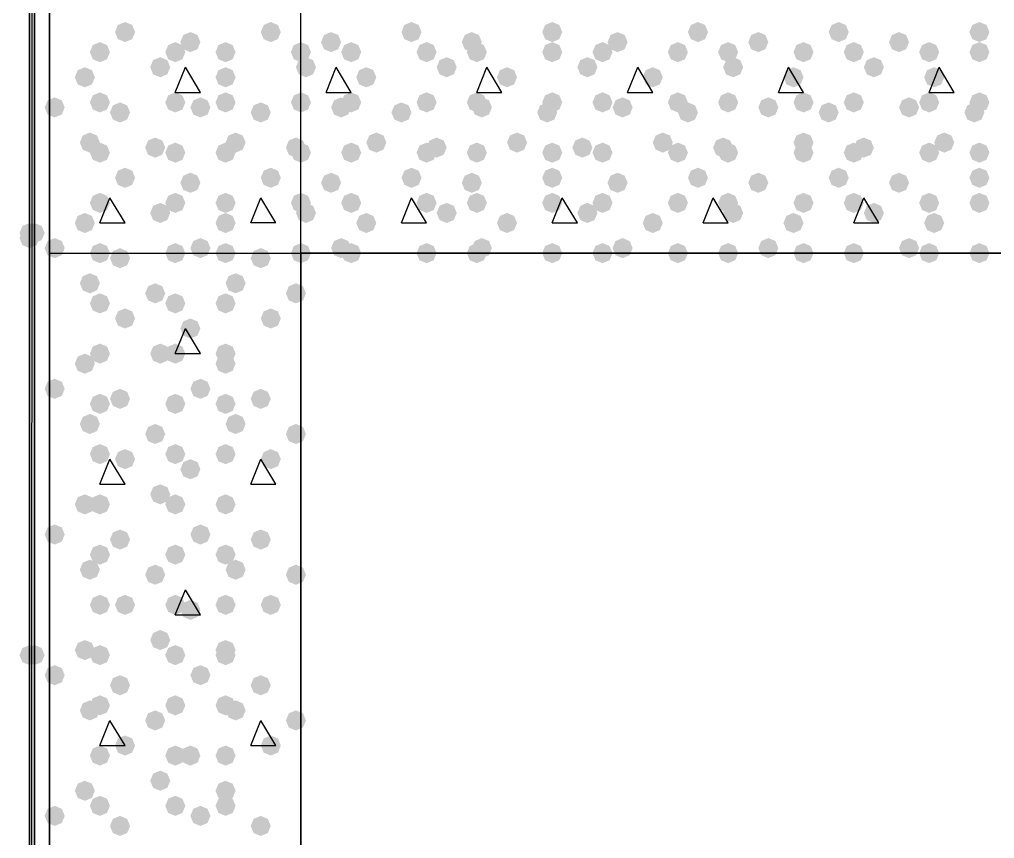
# Model space of a CAD drawing. Header units: millimetres. Extents: x 0 to 420, y 0 to 297.
# Drawn here: x 32.22 to 40.43, y 141.41 to 148.31 of the extents above; entities that cross this region are included whole.
import ezdxf

# ---------------------------------------------------------------- set-up
doc = ezdxf.new("R2010")
doc.units = ezdxf.units.MM
doc.layers.get('0').update_dxf_attribs({"linetype": 'CONTINUOUS'})

msp = doc.modelspace()

# ---------------------------------------------------------------- hatches: boundary and pattern name
at = {"true_color": 0x000007}
h = msp.add_hatch(color=0, dxfattribs=at)
h.paths.add_polyline_path([(32.342667, 226.271667), (32.342667, 82.677)], flags=0)
h.paths.add_polyline_path([(32.342667, 82.677), (32.342667, 226.271667)], flags=0)
for points in [[(33.189333, 148.209), (33.164462, 148.149204), (33.104667, 148.124333), (33.044871, 148.149204), (33.02, 148.209), (33.044871, 148.268796), (33.104667, 148.293667), (33.164462, 148.268796)], [(34.417, 148.209), (34.392129, 148.149204), (34.332333, 148.124333), (34.272538, 148.149204), (34.247667, 148.209), (34.272537, 148.268796), (34.332333, 148.293667), (34.392129, 148.268796)], [(33.739667, 148.124333), (33.714796, 148.064537), (33.655, 148.039667), (33.595204, 148.064537), (33.570333, 148.124333), (33.595204, 148.184129), (33.655, 148.209), (33.714796, 148.184129)], [(32.977667, 148.039667), (32.952796, 147.979871), (32.893, 147.955), (32.833204, 147.979871), (32.808333, 148.039667), (32.833204, 148.099462), (32.893, 148.124333), (32.952796, 148.099463)], [(33.612667, 148.039667), (33.587796, 147.979871), (33.528, 147.955), (33.468204, 147.979871), (33.443333, 148.039667), (33.468204, 148.099462), (33.528, 148.124333), (33.587796, 148.099463)], [(34.036, 148.039667), (34.011129, 147.979871), (33.951333, 147.955), (33.891537, 147.979871), (33.866667, 148.039667), (33.891537, 148.099462), (33.951333, 148.124333), (34.011129, 148.099463)], [(33.485667, 147.912667), (33.460796, 147.852871), (33.401, 147.828), (33.341204, 147.852871), (33.316333, 147.912667), (33.341204, 147.972462), (33.401, 147.997333), (33.460796, 147.972463)], [(32.850667, 147.828), (32.825796, 147.768204), (32.766, 147.743333), (32.706204, 147.768204), (32.681333, 147.828), (32.706204, 147.887796), (32.766, 147.912667), (32.825796, 147.887796)], [(34.036, 147.828), (34.011129, 147.768204), (33.951333, 147.743333), (33.891537, 147.768204), (33.866667, 147.828), (33.891537, 147.887796), (33.951333, 147.912667), (34.011129, 147.887796)], [(32.977667, 147.616333), (32.952796, 147.556537), (32.893, 147.531667), (32.833204, 147.556537), (32.808333, 147.616333), (32.833204, 147.676129), (32.893, 147.701), (32.952796, 147.676129)], [(33.612667, 147.616333), (33.587796, 147.556537), (33.528, 147.531667), (33.468204, 147.556537), (33.443333, 147.616333), (33.468204, 147.676129), (33.528, 147.701), (33.587796, 147.676129)], [(34.036, 147.616333), (34.011129, 147.556537), (33.951333, 147.531667), (33.891537, 147.556537), (33.866667, 147.616333), (33.891537, 147.676129), (33.951333, 147.701), (34.011129, 147.676129)], [(32.596667, 147.574), (32.571796, 147.514204), (32.512, 147.489333), (32.452204, 147.514204), (32.427333, 147.574), (32.452204, 147.633796), (32.512, 147.658667), (32.571796, 147.633796)], [(33.147, 147.531667), (33.122129, 147.471871), (33.062333, 147.447), (33.002538, 147.471871), (32.977667, 147.531667), (33.002537, 147.591462), (33.062333, 147.616333), (33.122129, 147.591463)], [(33.824333, 147.574), (33.799462, 147.514204), (33.739667, 147.489333), (33.679871, 147.514204), (33.655, 147.574), (33.679871, 147.633796), (33.739667, 147.658667), (33.799462, 147.633796)], [(34.332333, 147.531667), (34.307463, 147.471871), (34.247667, 147.447), (34.187871, 147.471871), (34.163, 147.531667), (34.187871, 147.591462), (34.247667, 147.616333), (34.307462, 147.591463)], [(32.893, 147.277667), (32.868129, 147.217871), (32.808333, 147.193), (32.748537, 147.217871), (32.723667, 147.277667), (32.748537, 147.337462), (32.808333, 147.362333), (32.868129, 147.337463)], [(34.120667, 147.277667), (34.095796, 147.217871), (34.036, 147.193), (33.976204, 147.217871), (33.951333, 147.277667), (33.976204, 147.337462), (34.036, 147.362333), (34.095796, 147.337463)], [(32.977667, 147.193), (32.952796, 147.133204), (32.893, 147.108333), (32.833204, 147.133204), (32.808333, 147.193), (32.833204, 147.252796), (32.893, 147.277667), (32.952796, 147.252796)], [(33.443333, 147.235333), (33.418463, 147.175537), (33.358667, 147.150667), (33.298871, 147.175537), (33.274, 147.235333), (33.298871, 147.295129), (33.358667, 147.32), (33.418462, 147.295129)], [(33.612667, 147.193), (33.587796, 147.133204), (33.528, 147.108333), (33.468204, 147.133204), (33.443333, 147.193), (33.468204, 147.252796), (33.528, 147.277667), (33.587796, 147.252796)], [(34.036, 147.193), (34.011129, 147.133204), (33.951333, 147.108333), (33.891537, 147.133204), (33.866667, 147.193), (33.891537, 147.252796), (33.951333, 147.277667), (34.011129, 147.252796)], [(34.628667, 147.235333), (34.603796, 147.175537), (34.544, 147.150667), (34.484204, 147.175537), (34.459333, 147.235333), (34.484204, 147.295129), (34.544, 147.32), (34.603796, 147.295129)], [(33.189333, 146.981333), (33.164462, 146.921537), (33.104667, 146.896667), (33.044871, 146.921537), (33.02, 146.981333), (33.044871, 147.041129), (33.104667, 147.066), (33.164462, 147.041129)], [(33.739667, 146.939), (33.714796, 146.879204), (33.655, 146.854333), (33.595204, 146.879204), (33.570333, 146.939), (33.595204, 146.998796), (33.655, 147.023667), (33.714796, 146.998796)], [(34.417, 146.981333), (34.392129, 146.921537), (34.332333, 146.896667), (34.272538, 146.921537), (34.247667, 146.981333), (34.272537, 147.041129), (34.332333, 147.066), (34.392129, 147.041129)], [(32.977667, 146.769667), (32.952796, 146.709871), (32.893, 146.685), (32.833204, 146.709871), (32.808333, 146.769667), (32.833204, 146.829462), (32.893, 146.854333), (32.952796, 146.829463)], [(33.612667, 146.769667), (33.587796, 146.709871), (33.528, 146.685), (33.468204, 146.709871), (33.443333, 146.769667), (33.468204, 146.829462), (33.528, 146.854333), (33.587796, 146.829463)], [(34.036, 146.769667), (34.011129, 146.709871), (33.951333, 146.685), (33.891537, 146.709871), (33.866667, 146.769667), (33.891537, 146.829462), (33.951333, 146.854333), (34.011129, 146.829463)], [(33.485667, 146.685), (33.460796, 146.625204), (33.401, 146.600333), (33.341204, 146.625204), (33.316333, 146.685), (33.341204, 146.744796), (33.401, 146.769667), (33.460796, 146.744796)], [(32.850667, 146.600333), (32.825796, 146.540537), (32.766, 146.515667), (32.706204, 146.540537), (32.681333, 146.600333), (32.706204, 146.660129), (32.766, 146.685), (32.825796, 146.660129)], [(34.036, 146.600333), (34.011129, 146.540537), (33.951333, 146.515667), (33.891537, 146.540537), (33.866667, 146.600333), (33.891537, 146.660129), (33.951333, 146.685), (34.011129, 146.660129)], [(32.596667, 146.388667), (32.571796, 146.328871), (32.512, 146.304), (32.452204, 146.328871), (32.427333, 146.388667), (32.452204, 146.448462), (32.512, 146.473333), (32.571796, 146.448463)], [(33.824333, 146.388667), (33.799462, 146.328871), (33.739667, 146.304), (33.679871, 146.328871), (33.655, 146.388667), (33.679871, 146.448462), (33.739667, 146.473333), (33.799462, 146.448463)], [(32.977667, 146.346333), (32.952796, 146.286537), (32.893, 146.261667), (32.833204, 146.286537), (32.808333, 146.346333), (32.833204, 146.406129), (32.893, 146.431), (32.952796, 146.406129)], [(33.612667, 146.346333), (33.587796, 146.286537), (33.528, 146.261667), (33.468204, 146.286537), (33.443333, 146.346333), (33.468204, 146.406129), (33.528, 146.431), (33.587796, 146.406129)], [(34.036, 146.346333), (34.011129, 146.286537), (33.951333, 146.261667), (33.891537, 146.286537), (33.866667, 146.346333), (33.891537, 146.406129), (33.951333, 146.431), (34.011129, 146.406129)]]:
    msp.add_hatch(color=0, dxfattribs=at).paths.add_polyline_path(points, flags=0)
at = {"true_color": 0x000008}
for points in [[(35.602333, 148.209), (35.577463, 148.149204), (35.517667, 148.124333), (35.457871, 148.149204), (35.433, 148.209), (35.457871, 148.268796), (35.517667, 148.293667), (35.577462, 148.268796)], [(36.787667, 148.209), (36.762796, 148.149204), (36.703, 148.124333), (36.643204, 148.149204), (36.618333, 148.209), (36.643204, 148.268796), (36.703, 148.293667), (36.762796, 148.268796)], [(38.015333, 148.209), (37.990463, 148.149204), (37.930667, 148.124333), (37.870871, 148.149204), (37.846, 148.209), (37.870871, 148.268796), (37.930667, 148.293667), (37.990462, 148.268796)], [(39.200667, 148.209), (39.175796, 148.149204), (39.116, 148.124333), (39.056204, 148.149204), (39.031333, 148.209), (39.056204, 148.268796), (39.116, 148.293667), (39.175796, 148.268796)], [(40.386, 148.209), (40.361129, 148.149204), (40.301333, 148.124333), (40.241537, 148.149204), (40.216667, 148.209), (40.241537, 148.268796), (40.301333, 148.293667), (40.361129, 148.268796)], [(34.925, 148.124333), (34.900129, 148.064537), (34.840333, 148.039667), (34.780538, 148.064537), (34.755667, 148.124333), (34.780537, 148.184129), (34.840333, 148.209), (34.900129, 148.184129)], [(36.110333, 148.124333), (36.085463, 148.064537), (36.025667, 148.039667), (35.965871, 148.064537), (35.941, 148.124333), (35.965871, 148.184129), (36.025667, 148.209), (36.085462, 148.184129)], [(37.338, 148.124333), (37.313129, 148.064537), (37.253333, 148.039667), (37.193537, 148.064537), (37.168667, 148.124333), (37.193537, 148.184129), (37.253333, 148.209), (37.313129, 148.184129)], [(38.523333, 148.124333), (38.498463, 148.064537), (38.438667, 148.039667), (38.378871, 148.064537), (38.354, 148.124333), (38.378871, 148.184129), (38.438667, 148.209), (38.498462, 148.184129)], [(39.708667, 148.124333), (39.683796, 148.064537), (39.624, 148.039667), (39.564204, 148.064537), (39.539333, 148.124333), (39.564204, 148.184129), (39.624, 148.209), (39.683796, 148.184129)], [(34.671, 148.039667), (34.646129, 147.979871), (34.586333, 147.955), (34.526537, 147.979871), (34.501667, 148.039667), (34.526537, 148.099462), (34.586333, 148.124333), (34.646129, 148.099463)], [(35.094333, 148.039667), (35.069462, 147.979871), (35.009667, 147.955), (34.949871, 147.979871), (34.925, 148.039667), (34.949871, 148.099462), (35.009667, 148.124333), (35.069462, 148.099463)], [(35.729333, 148.039667), (35.704462, 147.979871), (35.644667, 147.955), (35.584871, 147.979871), (35.56, 148.039667), (35.584871, 148.099462), (35.644667, 148.124333), (35.704462, 148.099463)], [(36.152667, 148.039667), (36.127796, 147.979871), (36.068, 147.955), (36.008204, 147.979871), (35.983333, 148.039667), (36.008204, 148.099462), (36.068, 148.124333), (36.127796, 148.099463)], [(36.787667, 148.039667), (36.762796, 147.979871), (36.703, 147.955), (36.643204, 147.979871), (36.618333, 148.039667), (36.643204, 148.099462), (36.703, 148.124333), (36.762796, 148.099463)], [(37.211, 148.039667), (37.186129, 147.979871), (37.126333, 147.955), (37.066537, 147.979871), (37.041667, 148.039667), (37.066537, 148.099462), (37.126333, 148.124333), (37.186129, 148.099463)], [(37.846, 148.039667), (37.821129, 147.979871), (37.761333, 147.955), (37.701537, 147.979871), (37.676667, 148.039667), (37.701537, 148.099462), (37.761333, 148.124333), (37.821129, 148.099463)], [(38.269333, 148.039667), (38.244462, 147.979871), (38.184667, 147.955), (38.124871, 147.979871), (38.1, 148.039667), (38.124871, 148.099462), (38.184667, 148.124333), (38.244462, 148.099463)], [(38.904333, 148.039667), (38.879462, 147.979871), (38.819667, 147.955), (38.759871, 147.979871), (38.735, 148.039667), (38.759871, 148.099462), (38.819667, 148.124333), (38.879462, 148.099463)], [(39.327667, 148.039667), (39.302796, 147.979871), (39.243, 147.955), (39.183204, 147.979871), (39.158333, 148.039667), (39.183204, 148.099462), (39.243, 148.124333), (39.302796, 148.099463)], [(39.962667, 148.039667), (39.937796, 147.979871), (39.878, 147.955), (39.818204, 147.979871), (39.793333, 148.039667), (39.818204, 148.099462), (39.878, 148.124333), (39.937796, 148.099463)], [(40.386, 148.039667), (40.361129, 147.979871), (40.301333, 147.955), (40.241537, 147.979871), (40.216667, 148.039667), (40.241537, 148.099462), (40.301333, 148.124333), (40.361129, 148.099463)], [(34.713333, 147.912667), (34.688463, 147.852871), (34.628667, 147.828), (34.568871, 147.852871), (34.544, 147.912667), (34.568871, 147.972462), (34.628667, 147.997333), (34.688462, 147.972463)], [(35.898667, 147.912667), (35.873796, 147.852871), (35.814, 147.828), (35.754204, 147.852871), (35.729333, 147.912667), (35.754204, 147.972462), (35.814, 147.997333), (35.873796, 147.972463)], [(37.084, 147.912667), (37.059129, 147.852871), (36.999333, 147.828), (36.939538, 147.852871), (36.914667, 147.912667), (36.939537, 147.972462), (36.999333, 147.997333), (37.059129, 147.972463)], [(38.311667, 147.912667), (38.286796, 147.852871), (38.227, 147.828), (38.167204, 147.852871), (38.142333, 147.912667), (38.167204, 147.972462), (38.227, 147.997333), (38.286796, 147.972463)], [(39.497, 147.912667), (39.472129, 147.852871), (39.412333, 147.828), (39.352538, 147.852871), (39.327667, 147.912667), (39.352537, 147.972462), (39.412333, 147.997333), (39.472129, 147.972463)], [(35.221333, 147.828), (35.196463, 147.768204), (35.136667, 147.743333), (35.076871, 147.768204), (35.052, 147.828), (35.076871, 147.887796), (35.136667, 147.912667), (35.196462, 147.887796)], [(36.406667, 147.828), (36.381796, 147.768204), (36.322, 147.743333), (36.262204, 147.768204), (36.237333, 147.828), (36.262204, 147.887796), (36.322, 147.912667), (36.381796, 147.887796)], [(37.634333, 147.828), (37.609462, 147.768204), (37.549667, 147.743333), (37.489871, 147.768204), (37.465, 147.828), (37.489871, 147.887796), (37.549667, 147.912667), (37.609462, 147.887796)], [(38.819667, 147.828), (38.794796, 147.768204), (38.735, 147.743333), (38.675204, 147.768204), (38.650333, 147.828), (38.675204, 147.887796), (38.735, 147.912667), (38.794796, 147.887796)], [(40.005, 147.828), (39.980129, 147.768204), (39.920333, 147.743333), (39.860538, 147.768204), (39.835667, 147.828), (39.860537, 147.887796), (39.920333, 147.912667), (39.980129, 147.887796)], [(34.671, 147.616333), (34.646129, 147.556537), (34.586333, 147.531667), (34.526537, 147.556537), (34.501667, 147.616333), (34.526537, 147.676129), (34.586333, 147.701), (34.646129, 147.676129)], [(35.094333, 147.616333), (35.069462, 147.556537), (35.009667, 147.531667), (34.949871, 147.556537), (34.925, 147.616333), (34.949871, 147.676129), (35.009667, 147.701), (35.069462, 147.676129)], [(35.729333, 147.616333), (35.704462, 147.556537), (35.644667, 147.531667), (35.584871, 147.556537), (35.56, 147.616333), (35.584871, 147.676129), (35.644667, 147.701), (35.704462, 147.676129)], [(36.152667, 147.616333), (36.127796, 147.556537), (36.068, 147.531667), (36.008204, 147.556537), (35.983333, 147.616333), (36.008204, 147.676129), (36.068, 147.701), (36.127796, 147.676129)], [(36.787667, 147.616333), (36.762796, 147.556537), (36.703, 147.531667), (36.643204, 147.556537), (36.618333, 147.616333), (36.643204, 147.676129), (36.703, 147.701), (36.762796, 147.676129)], [(37.211, 147.616333), (37.186129, 147.556537), (37.126333, 147.531667), (37.066537, 147.556537), (37.041667, 147.616333), (37.066537, 147.676129), (37.126333, 147.701), (37.186129, 147.676129)], [(37.846, 147.616333), (37.821129, 147.556537), (37.761333, 147.531667), (37.701537, 147.556537), (37.676667, 147.616333), (37.701537, 147.676129), (37.761333, 147.701), (37.821129, 147.676129)], [(38.269333, 147.616333), (38.244462, 147.556537), (38.184667, 147.531667), (38.124871, 147.556537), (38.1, 147.616333), (38.124871, 147.676129), (38.184667, 147.701), (38.244462, 147.676129)], [(38.904333, 147.616333), (38.879462, 147.556537), (38.819667, 147.531667), (38.759871, 147.556537), (38.735, 147.616333), (38.759871, 147.676129), (38.819667, 147.701), (38.879462, 147.676129)], [(39.327667, 147.616333), (39.302796, 147.556537), (39.243, 147.531667), (39.183204, 147.556537), (39.158333, 147.616333), (39.183204, 147.676129), (39.243, 147.701), (39.302796, 147.676129)], [(39.962667, 147.616333), (39.937796, 147.556537), (39.878, 147.531667), (39.818204, 147.556537), (39.793333, 147.616333), (39.818204, 147.676129), (39.878, 147.701), (39.937796, 147.676129)], [(40.386, 147.616333), (40.361129, 147.556537), (40.301333, 147.531667), (40.241537, 147.556537), (40.216667, 147.616333), (40.241537, 147.676129), (40.301333, 147.701), (40.361129, 147.676129)], [(35.009667, 147.574), (34.984796, 147.514204), (34.925, 147.489333), (34.865204, 147.514204), (34.840333, 147.574), (34.865204, 147.633796), (34.925, 147.658667), (34.984796, 147.633796)], [(35.517667, 147.531667), (35.492796, 147.471871), (35.433, 147.447), (35.373204, 147.471871), (35.348333, 147.531667), (35.373204, 147.591462), (35.433, 147.616333), (35.492796, 147.591463)], [(36.195, 147.574), (36.170129, 147.514204), (36.110333, 147.489333), (36.050538, 147.514204), (36.025667, 147.574), (36.050537, 147.633796), (36.110333, 147.658667), (36.170129, 147.633796)], [(36.745333, 147.531667), (36.720463, 147.471871), (36.660667, 147.447), (36.600871, 147.471871), (36.576, 147.531667), (36.600871, 147.591462), (36.660667, 147.616333), (36.720462, 147.591463)], [(37.380333, 147.574), (37.355463, 147.514204), (37.295667, 147.489333), (37.235871, 147.514204), (37.211, 147.574), (37.235871, 147.633796), (37.295667, 147.658667), (37.355462, 147.633796)], [(37.930667, 147.531667), (37.905796, 147.471871), (37.846, 147.447), (37.786204, 147.471871), (37.761333, 147.531667), (37.786204, 147.591462), (37.846, 147.616333), (37.905796, 147.591463)], [(38.608, 147.574), (38.583129, 147.514204), (38.523333, 147.489333), (38.463538, 147.514204), (38.438667, 147.574), (38.463537, 147.633796), (38.523333, 147.658667), (38.583129, 147.633796)], [(39.116, 147.531667), (39.091129, 147.471871), (39.031333, 147.447), (38.971537, 147.471871), (38.946667, 147.531667), (38.971537, 147.591462), (39.031333, 147.616333), (39.091129, 147.591463)], [(39.793333, 147.574), (39.768463, 147.514204), (39.708667, 147.489333), (39.648871, 147.514204), (39.624, 147.574), (39.648871, 147.633796), (39.708667, 147.658667), (39.768462, 147.633796)], [(40.343667, 147.531667), (40.318796, 147.471871), (40.259, 147.447), (40.199204, 147.471871), (40.174333, 147.531667), (40.199204, 147.591462), (40.259, 147.616333), (40.318796, 147.591463)], [(35.306, 147.277667), (35.281129, 147.217871), (35.221333, 147.193), (35.161537, 147.217871), (35.136667, 147.277667), (35.161537, 147.337462), (35.221333, 147.362333), (35.281129, 147.337463)], [(36.491333, 147.277667), (36.466462, 147.217871), (36.406667, 147.193), (36.346871, 147.217871), (36.322, 147.277667), (36.346871, 147.337462), (36.406667, 147.362333), (36.466462, 147.337463)], [(37.719, 147.277667), (37.694129, 147.217871), (37.634333, 147.193), (37.574538, 147.217871), (37.549667, 147.277667), (37.574537, 147.337462), (37.634333, 147.362333), (37.694129, 147.337463)], [(38.904333, 147.277667), (38.879462, 147.217871), (38.819667, 147.193), (38.759871, 147.217871), (38.735, 147.277667), (38.759871, 147.337462), (38.819667, 147.362333), (38.879462, 147.337463)], [(40.089667, 147.277667), (40.064796, 147.217871), (40.005, 147.193), (39.945204, 147.217871), (39.920333, 147.277667), (39.945204, 147.337462), (40.005, 147.362333), (40.064796, 147.337463)], [(34.671, 147.193), (34.646129, 147.133204), (34.586333, 147.108333), (34.526537, 147.133204), (34.501667, 147.193), (34.526537, 147.252796), (34.586333, 147.277667), (34.646129, 147.252796)], [(35.094333, 147.193), (35.069462, 147.133204), (35.009667, 147.108333), (34.949871, 147.133204), (34.925, 147.193), (34.949871, 147.252796), (35.009667, 147.277667), (35.069462, 147.252796)], [(35.729333, 147.193), (35.704462, 147.133204), (35.644667, 147.108333), (35.584871, 147.133204), (35.56, 147.193), (35.584871, 147.252796), (35.644667, 147.277667), (35.704462, 147.252796)], [(35.814, 147.235333), (35.789129, 147.175537), (35.729333, 147.150667), (35.669538, 147.175537), (35.644667, 147.235333), (35.669537, 147.295129), (35.729333, 147.32), (35.789129, 147.295129)], [(36.152667, 147.193), (36.127796, 147.133204), (36.068, 147.108333), (36.008204, 147.133204), (35.983333, 147.193), (36.008204, 147.252796), (36.068, 147.277667), (36.127796, 147.252796)], [(36.787667, 147.193), (36.762796, 147.133204), (36.703, 147.108333), (36.643204, 147.133204), (36.618333, 147.193), (36.643204, 147.252796), (36.703, 147.277667), (36.762796, 147.252796)], [(37.041667, 147.235333), (37.016796, 147.175537), (36.957, 147.150667), (36.897204, 147.175537), (36.872333, 147.235333), (36.897204, 147.295129), (36.957, 147.32), (37.016796, 147.295129)], [(37.211, 147.193), (37.186129, 147.133204), (37.126333, 147.108333), (37.066537, 147.133204), (37.041667, 147.193), (37.066537, 147.252796), (37.126333, 147.277667), (37.186129, 147.252796)], [(37.846, 147.193), (37.821129, 147.133204), (37.761333, 147.108333), (37.701537, 147.133204), (37.676667, 147.193), (37.701537, 147.252796), (37.761333, 147.277667), (37.821129, 147.252796)], [(38.227, 147.235333), (38.202129, 147.175537), (38.142333, 147.150667), (38.082538, 147.175537), (38.057667, 147.235333), (38.082537, 147.295129), (38.142333, 147.32), (38.202129, 147.295129)], [(38.269333, 147.193), (38.244462, 147.133204), (38.184667, 147.108333), (38.124871, 147.133204), (38.1, 147.193), (38.124871, 147.252796), (38.184667, 147.277667), (38.244462, 147.252796)], [(38.904333, 147.193), (38.879462, 147.133204), (38.819667, 147.108333), (38.759871, 147.133204), (38.735, 147.193), (38.759871, 147.252796), (38.819667, 147.277667), (38.879462, 147.252796)], [(39.327667, 147.193), (39.302796, 147.133204), (39.243, 147.108333), (39.183204, 147.133204), (39.158333, 147.193), (39.183204, 147.252796), (39.243, 147.277667), (39.302796, 147.252796)], [(39.412333, 147.235333), (39.387463, 147.175537), (39.327667, 147.150667), (39.267871, 147.175537), (39.243, 147.235333), (39.267871, 147.295129), (39.327667, 147.32), (39.387462, 147.295129)], [(39.962667, 147.193), (39.937796, 147.133204), (39.878, 147.108333), (39.818204, 147.133204), (39.793333, 147.193), (39.818204, 147.252796), (39.878, 147.277667), (39.937796, 147.252796)], [(40.386, 147.193), (40.361129, 147.133204), (40.301333, 147.108333), (40.241537, 147.133204), (40.216667, 147.193), (40.241537, 147.252796), (40.301333, 147.277667), (40.361129, 147.252796)], [(34.925, 146.939), (34.900129, 146.879204), (34.840333, 146.854333), (34.780538, 146.879204), (34.755667, 146.939), (34.780537, 146.998796), (34.840333, 147.023667), (34.900129, 146.998796)], [(35.602333, 146.981333), (35.577463, 146.921537), (35.517667, 146.896667), (35.457871, 146.921537), (35.433, 146.981333), (35.457871, 147.041129), (35.517667, 147.066), (35.577462, 147.041129)], [(36.110333, 146.939), (36.085463, 146.879204), (36.025667, 146.854333), (35.965871, 146.879204), (35.941, 146.939), (35.965871, 146.998796), (36.025667, 147.023667), (36.085462, 146.998796)], [(36.787667, 146.981333), (36.762796, 146.921537), (36.703, 146.896667), (36.643204, 146.921537), (36.618333, 146.981333), (36.643204, 147.041129), (36.703, 147.066), (36.762796, 147.041129)], [(37.338, 146.939), (37.313129, 146.879204), (37.253333, 146.854333), (37.193537, 146.879204), (37.168667, 146.939), (37.193537, 146.998796), (37.253333, 147.023667), (37.313129, 146.998796)], [(38.015333, 146.981333), (37.990463, 146.921537), (37.930667, 146.896667), (37.870871, 146.921537), (37.846, 146.981333), (37.870871, 147.041129), (37.930667, 147.066), (37.990462, 147.041129)], [(38.523333, 146.939), (38.498463, 146.879204), (38.438667, 146.854333), (38.378871, 146.879204), (38.354, 146.939), (38.378871, 146.998796), (38.438667, 147.023667), (38.498462, 146.998796)], [(39.200667, 146.981333), (39.175796, 146.921537), (39.116, 146.896667), (39.056204, 146.921537), (39.031333, 146.981333), (39.056204, 147.041129), (39.116, 147.066), (39.175796, 147.041129)], [(39.708667, 146.939), (39.683796, 146.879204), (39.624, 146.854333), (39.564204, 146.879204), (39.539333, 146.939), (39.564204, 146.998796), (39.624, 147.023667), (39.683796, 146.998796)], [(40.386, 146.981333), (40.361129, 146.921537), (40.301333, 146.896667), (40.241537, 146.921537), (40.216667, 146.981333), (40.241537, 147.041129), (40.301333, 147.066), (40.361129, 147.041129)], [(34.671, 146.769667), (34.646129, 146.709871), (34.586333, 146.685), (34.526537, 146.709871), (34.501667, 146.769667), (34.526537, 146.829462), (34.586333, 146.854333), (34.646129, 146.829463)], [(35.094333, 146.769667), (35.069462, 146.709871), (35.009667, 146.685), (34.949871, 146.709871), (34.925, 146.769667), (34.949871, 146.829462), (35.009667, 146.854333), (35.069462, 146.829463)], [(35.729333, 146.769667), (35.704462, 146.709871), (35.644667, 146.685), (35.584871, 146.709871), (35.56, 146.769667), (35.584871, 146.829462), (35.644667, 146.854333), (35.704462, 146.829463)], [(36.152667, 146.769667), (36.127796, 146.709871), (36.068, 146.685), (36.008204, 146.709871), (35.983333, 146.769667), (36.008204, 146.829462), (36.068, 146.854333), (36.127796, 146.829463)], [(36.787667, 146.769667), (36.762796, 146.709871), (36.703, 146.685), (36.643204, 146.709871), (36.618333, 146.769667), (36.643204, 146.829462), (36.703, 146.854333), (36.762796, 146.829463)], [(37.211, 146.769667), (37.186129, 146.709871), (37.126333, 146.685), (37.066537, 146.709871), (37.041667, 146.769667), (37.066537, 146.829462), (37.126333, 146.854333), (37.186129, 146.829463)], [(37.846, 146.769667), (37.821129, 146.709871), (37.761333, 146.685), (37.701537, 146.709871), (37.676667, 146.769667), (37.701537, 146.829462), (37.761333, 146.854333), (37.821129, 146.829463)], [(38.269333, 146.769667), (38.244462, 146.709871), (38.184667, 146.685), (38.124871, 146.709871), (38.1, 146.769667), (38.124871, 146.829462), (38.184667, 146.854333), (38.244462, 146.829463)], [(38.904333, 146.769667), (38.879462, 146.709871), (38.819667, 146.685), (38.759871, 146.709871), (38.735, 146.769667), (38.759871, 146.829462), (38.819667, 146.854333), (38.879462, 146.829463)], [(39.327667, 146.769667), (39.302796, 146.709871), (39.243, 146.685), (39.183204, 146.709871), (39.158333, 146.769667), (39.183204, 146.829462), (39.243, 146.854333), (39.302796, 146.829463)], [(39.962667, 146.769667), (39.937796, 146.709871), (39.878, 146.685), (39.818204, 146.709871), (39.793333, 146.769667), (39.818204, 146.829462), (39.878, 146.854333), (39.937796, 146.829463)], [(40.386, 146.769667), (40.361129, 146.709871), (40.301333, 146.685), (40.241537, 146.709871), (40.216667, 146.769667), (40.241537, 146.829462), (40.301333, 146.854333), (40.361129, 146.829463)], [(34.713333, 146.685), (34.688463, 146.625204), (34.628667, 146.600333), (34.568871, 146.625204), (34.544, 146.685), (34.568871, 146.744796), (34.628667, 146.769667), (34.688462, 146.744796)], [(35.898667, 146.685), (35.873796, 146.625204), (35.814, 146.600333), (35.754204, 146.625204), (35.729333, 146.685), (35.754204, 146.744796), (35.814, 146.769667), (35.873796, 146.744796)], [(37.084, 146.685), (37.059129, 146.625204), (36.999333, 146.600333), (36.939538, 146.625204), (36.914667, 146.685), (36.939537, 146.744796), (36.999333, 146.769667), (37.059129, 146.744796)], [(38.311667, 146.685), (38.286796, 146.625204), (38.227, 146.600333), (38.167204, 146.625204), (38.142333, 146.685), (38.167204, 146.744796), (38.227, 146.769667), (38.286796, 146.744796)], [(39.497, 146.685), (39.472129, 146.625204), (39.412333, 146.600333), (39.352538, 146.625204), (39.327667, 146.685), (39.352537, 146.744796), (39.412333, 146.769667), (39.472129, 146.744796)], [(35.221333, 146.600333), (35.196463, 146.540537), (35.136667, 146.515667), (35.076871, 146.540537), (35.052, 146.600333), (35.076871, 146.660129), (35.136667, 146.685), (35.196462, 146.660129)], [(36.406667, 146.600333), (36.381796, 146.540537), (36.322, 146.515667), (36.262204, 146.540537), (36.237333, 146.600333), (36.262204, 146.660129), (36.322, 146.685), (36.381796, 146.660129)], [(37.634333, 146.600333), (37.609462, 146.540537), (37.549667, 146.515667), (37.489871, 146.540537), (37.465, 146.600333), (37.489871, 146.660129), (37.549667, 146.685), (37.609462, 146.660129)], [(38.819667, 146.600333), (38.794796, 146.540537), (38.735, 146.515667), (38.675204, 146.540537), (38.650333, 146.600333), (38.675204, 146.660129), (38.735, 146.685), (38.794796, 146.660129)], [(40.005, 146.600333), (39.980129, 146.540537), (39.920333, 146.515667), (39.860538, 146.540537), (39.835667, 146.600333), (39.860537, 146.660129), (39.920333, 146.685), (39.980129, 146.660129)], [(35.009667, 146.388667), (34.984796, 146.328871), (34.925, 146.304), (34.865204, 146.328871), (34.840333, 146.388667), (34.865204, 146.448462), (34.925, 146.473333), (34.984796, 146.448463)], [(36.195, 146.388667), (36.170129, 146.328871), (36.110333, 146.304), (36.050538, 146.328871), (36.025667, 146.388667), (36.050537, 146.448462), (36.110333, 146.473333), (36.170129, 146.448463)], [(37.380333, 146.388667), (37.355463, 146.328871), (37.295667, 146.304), (37.235871, 146.328871), (37.211, 146.388667), (37.235871, 146.448462), (37.295667, 146.473333), (37.355462, 146.448463)], [(38.608, 146.388667), (38.583129, 146.328871), (38.523333, 146.304), (38.463538, 146.328871), (38.438667, 146.388667), (38.463537, 146.448462), (38.523333, 146.473333), (38.583129, 146.448463)], [(39.793333, 146.388667), (39.768463, 146.328871), (39.708667, 146.304), (39.648871, 146.328871), (39.624, 146.388667), (39.648871, 146.448462), (39.708667, 146.473333), (39.768462, 146.448463)], [(33.147, 146.304), (33.122129, 146.244204), (33.062333, 146.219333), (33.002538, 146.244204), (32.977667, 146.304), (33.002537, 146.363796), (33.062333, 146.388667), (33.122129, 146.363796)], [(34.332333, 146.304), (34.307463, 146.244204), (34.247667, 146.219333), (34.187871, 146.244204), (34.163, 146.304), (34.187871, 146.363796), (34.247667, 146.388667), (34.307462, 146.363796)], [(34.671, 146.346333), (34.646129, 146.286537), (34.586333, 146.261667), (34.526537, 146.286537), (34.501667, 146.346333), (34.526537, 146.406129), (34.586333, 146.431), (34.646129, 146.406129)], [(35.094333, 146.346333), (35.069462, 146.286537), (35.009667, 146.261667), (34.949871, 146.286537), (34.925, 146.346333), (34.949871, 146.406129), (35.009667, 146.431), (35.069462, 146.406129)], [(35.729333, 146.346333), (35.704462, 146.286537), (35.644667, 146.261667), (35.584871, 146.286537), (35.56, 146.346333), (35.584871, 146.406129), (35.644667, 146.431), (35.704462, 146.406129)], [(36.152667, 146.346333), (36.127796, 146.286537), (36.068, 146.261667), (36.008204, 146.286537), (35.983333, 146.346333), (36.008204, 146.406129), (36.068, 146.431), (36.127796, 146.406129)], [(36.787667, 146.346333), (36.762796, 146.286537), (36.703, 146.261667), (36.643204, 146.286537), (36.618333, 146.346333), (36.643204, 146.406129), (36.703, 146.431), (36.762796, 146.406129)], [(37.211, 146.346333), (37.186129, 146.286537), (37.126333, 146.261667), (37.066537, 146.286537), (37.041667, 146.346333), (37.066537, 146.406129), (37.126333, 146.431), (37.186129, 146.406129)], [(37.846, 146.346333), (37.821129, 146.286537), (37.761333, 146.261667), (37.701537, 146.286537), (37.676667, 146.346333), (37.701537, 146.406129), (37.761333, 146.431), (37.821129, 146.406129)], [(38.269333, 146.346333), (38.244462, 146.286537), (38.184667, 146.261667), (38.124871, 146.286537), (38.1, 146.346333), (38.124871, 146.406129), (38.184667, 146.431), (38.244462, 146.406129)], [(38.904333, 146.346333), (38.879462, 146.286537), (38.819667, 146.261667), (38.759871, 146.286537), (38.735, 146.346333), (38.759871, 146.406129), (38.819667, 146.431), (38.879462, 146.406129)], [(39.327667, 146.346333), (39.302796, 146.286537), (39.243, 146.261667), (39.183204, 146.286537), (39.158333, 146.346333), (39.183204, 146.406129), (39.243, 146.431), (39.302796, 146.406129)], [(39.962667, 146.346333), (39.937796, 146.286537), (39.878, 146.261667), (39.818204, 146.286537), (39.793333, 146.346333), (39.818204, 146.406129), (39.878, 146.431), (39.937796, 146.406129)], [(40.386, 146.346333), (40.361129, 146.286537), (40.301333, 146.261667), (40.241537, 146.286537), (40.216667, 146.346333), (40.241537, 146.406129), (40.301333, 146.431), (40.361129, 146.406129)], [(32.893, 146.092333), (32.868129, 146.032537), (32.808333, 146.007667), (32.748537, 146.032537), (32.723667, 146.092333), (32.748537, 146.152129), (32.808333, 146.177), (32.868129, 146.152129)], [(34.120667, 146.092333), (34.095796, 146.032537), (34.036, 146.007667), (33.976204, 146.032537), (33.951333, 146.092333), (33.976204, 146.152129), (34.036, 146.177), (34.095796, 146.152129)], [(33.443333, 146.007667), (33.418463, 145.947871), (33.358667, 145.923), (33.298871, 145.947871), (33.274, 146.007667), (33.298871, 146.067462), (33.358667, 146.092333), (33.418462, 146.067463)], [(34.628667, 146.007667), (34.603796, 145.947871), (34.544, 145.923), (34.484204, 145.947871), (34.459333, 146.007667), (34.484204, 146.067462), (34.544, 146.092333), (34.603796, 146.067463)], [(32.977667, 145.923), (32.952796, 145.863204), (32.893, 145.838333), (32.833204, 145.863204), (32.808333, 145.923), (32.833204, 145.982796), (32.893, 146.007667), (32.952796, 145.982796)], [(33.612667, 145.923), (33.587796, 145.863204), (33.528, 145.838333), (33.468204, 145.863204), (33.443333, 145.923), (33.468204, 145.982796), (33.528, 146.007667), (33.587796, 145.982796)], [(34.036, 145.923), (34.011129, 145.863204), (33.951333, 145.838333), (33.891537, 145.863204), (33.866667, 145.923), (33.891537, 145.982796), (33.951333, 146.007667), (34.011129, 145.982796)], [(33.189333, 145.796), (33.164462, 145.736204), (33.104667, 145.711333), (33.044871, 145.736204), (33.02, 145.796), (33.044871, 145.855796), (33.104667, 145.880667), (33.164462, 145.855796)], [(34.417, 145.796), (34.392129, 145.736204), (34.332333, 145.711333), (34.272538, 145.736204), (34.247667, 145.796), (34.272537, 145.855796), (34.332333, 145.880667), (34.392129, 145.855796)], [(33.739667, 145.711333), (33.714796, 145.651537), (33.655, 145.626667), (33.595204, 145.651537), (33.570333, 145.711333), (33.595204, 145.771129), (33.655, 145.796), (33.714796, 145.771129)], [(32.977667, 145.499667), (32.952796, 145.439871), (32.893, 145.415), (32.833204, 145.439871), (32.808333, 145.499667), (32.833204, 145.559462), (32.893, 145.584333), (32.952796, 145.559463)], [(33.485667, 145.499667), (33.460796, 145.439871), (33.401, 145.415), (33.341204, 145.439871), (33.316333, 145.499667), (33.341204, 145.559462), (33.401, 145.584333), (33.460796, 145.559463)], [(33.612667, 145.499667), (33.587796, 145.439871), (33.528, 145.415), (33.468204, 145.439871), (33.443333, 145.499667), (33.468204, 145.559462), (33.528, 145.584333), (33.587796, 145.559463)], [(34.036, 145.499667), (34.011129, 145.439871), (33.951333, 145.415), (33.891537, 145.439871), (33.866667, 145.499667), (33.891537, 145.559462), (33.951333, 145.584333), (34.011129, 145.559463)], [(32.850667, 145.415), (32.825796, 145.355204), (32.766, 145.330333), (32.706204, 145.355204), (32.681333, 145.415), (32.706204, 145.474796), (32.766, 145.499667), (32.825796, 145.474796)], [(34.036, 145.415), (34.011129, 145.355204), (33.951333, 145.330333), (33.891537, 145.355204), (33.866667, 145.415), (33.891537, 145.474796), (33.951333, 145.499667), (34.011129, 145.474796)], [(32.596667, 145.203333), (32.571796, 145.143537), (32.512, 145.118667), (32.452204, 145.143537), (32.427333, 145.203333), (32.452204, 145.263129), (32.512, 145.288), (32.571796, 145.263129)], [(33.824333, 145.203333), (33.799462, 145.143537), (33.739667, 145.118667), (33.679871, 145.143537), (33.655, 145.203333), (33.679871, 145.263129), (33.739667, 145.288), (33.799462, 145.263129)], [(33.147, 145.118667), (33.122129, 145.058871), (33.062333, 145.034), (33.002538, 145.058871), (32.977667, 145.118667), (33.002537, 145.178462), (33.062333, 145.203333), (33.122129, 145.178463)], [(34.332333, 145.118667), (34.307463, 145.058871), (34.247667, 145.034), (34.187871, 145.058871), (34.163, 145.118667), (34.187871, 145.178462), (34.247667, 145.203333), (34.307462, 145.178463)], [(32.977667, 145.076333), (32.952796, 145.016537), (32.893, 144.991667), (32.833204, 145.016537), (32.808333, 145.076333), (32.833204, 145.136129), (32.893, 145.161), (32.952796, 145.136129)], [(33.612667, 145.076333), (33.587796, 145.016537), (33.528, 144.991667), (33.468204, 145.016537), (33.443333, 145.076333), (33.468204, 145.136129), (33.528, 145.161), (33.587796, 145.136129)], [(34.036, 145.076333), (34.011129, 145.016537), (33.951333, 144.991667), (33.891537, 145.016537), (33.866667, 145.076333), (33.891537, 145.136129), (33.951333, 145.161), (34.011129, 145.136129)], [(32.893, 144.907), (32.868129, 144.847204), (32.808333, 144.822333), (32.748537, 144.847204), (32.723667, 144.907), (32.748537, 144.966796), (32.808333, 144.991667), (32.868129, 144.966796)], [(34.120667, 144.907), (34.095796, 144.847204), (34.036, 144.822333), (33.976204, 144.847204), (33.951333, 144.907), (33.976204, 144.966796), (34.036, 144.991667), (34.095796, 144.966796)], [(33.443333, 144.822333), (33.418463, 144.762537), (33.358667, 144.737667), (33.298871, 144.762537), (33.274, 144.822333), (33.298871, 144.882129), (33.358667, 144.907), (33.418462, 144.882129)], [(34.628667, 144.822333), (34.603796, 144.762537), (34.544, 144.737667), (34.484204, 144.762537), (34.459333, 144.822333), (34.484204, 144.882129), (34.544, 144.907), (34.603796, 144.882129)], [(32.977667, 144.653), (32.952796, 144.593204), (32.893, 144.568333), (32.833204, 144.593204), (32.808333, 144.653), (32.833204, 144.712796), (32.893, 144.737667), (32.952796, 144.712796)], [(33.612667, 144.653), (33.587796, 144.593204), (33.528, 144.568333), (33.468204, 144.593204), (33.443333, 144.653), (33.468204, 144.712796), (33.528, 144.737667), (33.587796, 144.712796)], [(34.036, 144.653), (34.011129, 144.593204), (33.951333, 144.568333), (33.891537, 144.593204), (33.866667, 144.653), (33.891537, 144.712796), (33.951333, 144.737667), (34.011129, 144.712796)], [(33.189333, 144.610667), (33.164462, 144.550871), (33.104667, 144.526), (33.044871, 144.550871), (33.02, 144.610667), (33.044871, 144.670462), (33.104667, 144.695333), (33.164462, 144.670463)], [(34.417, 144.610667), (34.392129, 144.550871), (34.332333, 144.526), (34.272538, 144.550871), (34.247667, 144.610667), (34.272537, 144.670462), (34.332333, 144.695333), (34.392129, 144.670463)], [(33.739667, 144.526), (33.714796, 144.466204), (33.655, 144.441333), (33.595204, 144.466204), (33.570333, 144.526), (33.595204, 144.585796), (33.655, 144.610667), (33.714796, 144.585796)], [(33.485667, 144.314333), (33.460796, 144.254537), (33.401, 144.229667), (33.341204, 144.254537), (33.316333, 144.314333), (33.341204, 144.374129), (33.401, 144.399), (33.460796, 144.374129)], [(32.850667, 144.229667), (32.825796, 144.169871), (32.766, 144.145), (32.706204, 144.169871), (32.681333, 144.229667), (32.706204, 144.289462), (32.766, 144.314333), (32.825796, 144.289463)], [(32.977667, 144.229667), (32.952796, 144.169871), (32.893, 144.145), (32.833204, 144.169871), (32.808333, 144.229667), (32.833204, 144.289462), (32.893, 144.314333), (32.952796, 144.289463)], [(33.612667, 144.229667), (33.587796, 144.169871), (33.528, 144.145), (33.468204, 144.169871), (33.443333, 144.229667), (33.468204, 144.289462), (33.528, 144.314333), (33.587796, 144.289463)], [(34.036, 144.229667), (34.011129, 144.169871), (33.951333, 144.145), (33.891537, 144.169871), (33.866667, 144.229667), (33.891537, 144.289462), (33.951333, 144.314333), (34.011129, 144.289463)], [(34.036, 144.229667), (34.011129, 144.169871), (33.951333, 144.145), (33.891537, 144.169871), (33.866667, 144.229667), (33.891537, 144.289462), (33.951333, 144.314333), (34.011129, 144.289463)], [(32.596667, 143.975667), (32.571796, 143.915871), (32.512, 143.891), (32.452204, 143.915871), (32.427333, 143.975667), (32.452204, 144.035462), (32.512, 144.060333), (32.571796, 144.035463)], [(33.824333, 143.975667), (33.799462, 143.915871), (33.739667, 143.891), (33.679871, 143.915871), (33.655, 143.975667), (33.679871, 144.035462), (33.739667, 144.060333), (33.799462, 144.035463)], [(33.147, 143.933333), (33.122129, 143.873537), (33.062333, 143.848667), (33.002538, 143.873537), (32.977667, 143.933333), (33.002537, 143.993129), (33.062333, 144.018), (33.122129, 143.993129)], [(34.332333, 143.933333), (34.307463, 143.873537), (34.247667, 143.848667), (34.187871, 143.873537), (34.163, 143.933333), (34.187871, 143.993129), (34.247667, 144.018), (34.307462, 143.993129)], [(32.977667, 143.806333), (32.952796, 143.746537), (32.893, 143.721667), (32.833204, 143.746537), (32.808333, 143.806333), (32.833204, 143.866129), (32.893, 143.891), (32.952796, 143.866129)], [(33.612667, 143.806333), (33.587796, 143.746537), (33.528, 143.721667), (33.468204, 143.746537), (33.443333, 143.806333), (33.468204, 143.866129), (33.528, 143.891), (33.587796, 143.866129)], [(34.036, 143.806333), (34.011129, 143.746537), (33.951333, 143.721667), (33.891537, 143.746537), (33.866667, 143.806333), (33.891537, 143.866129), (33.951333, 143.891), (34.011129, 143.866129)], [(32.893, 143.679333), (32.868129, 143.619537), (32.808333, 143.594667), (32.748537, 143.619537), (32.723667, 143.679333), (32.748537, 143.739129), (32.808333, 143.764), (32.868129, 143.739129)], [(33.443333, 143.637), (33.418463, 143.577204), (33.358667, 143.552333), (33.298871, 143.577204), (33.274, 143.637), (33.298871, 143.696796), (33.358667, 143.721667), (33.418462, 143.696796)], [(34.120667, 143.679333), (34.095796, 143.619537), (34.036, 143.594667), (33.976204, 143.619537), (33.951333, 143.679333), (33.976204, 143.739129), (34.036, 143.764), (34.095796, 143.739129)], [(34.628667, 143.637), (34.603796, 143.577204), (34.544, 143.552333), (34.484204, 143.577204), (34.459333, 143.637), (34.484204, 143.696796), (34.544, 143.721667), (34.603796, 143.696796)], [(32.977667, 143.383), (32.952796, 143.323204), (32.893, 143.298333), (32.833204, 143.323204), (32.808333, 143.383), (32.833204, 143.442796), (32.893, 143.467667), (32.952796, 143.442796)], [(33.189333, 143.383), (33.164462, 143.323204), (33.104667, 143.298333), (33.044871, 143.323204), (33.02, 143.383), (33.044871, 143.442796), (33.104667, 143.467667), (33.164462, 143.442796)], [(33.612667, 143.383), (33.587796, 143.323204), (33.528, 143.298333), (33.468204, 143.323204), (33.443333, 143.383), (33.468204, 143.442796), (33.528, 143.467667), (33.587796, 143.442796)], [(33.739667, 143.340667), (33.714796, 143.280871), (33.655, 143.256), (33.595204, 143.280871), (33.570333, 143.340667), (33.595204, 143.400462), (33.655, 143.425333), (33.714796, 143.400463)], [(34.036, 143.383), (34.011129, 143.323204), (33.951333, 143.298333), (33.891537, 143.323204), (33.866667, 143.383), (33.891537, 143.442796), (33.951333, 143.467667), (34.011129, 143.442796)], [(34.417, 143.383), (34.392129, 143.323204), (34.332333, 143.298333), (34.272538, 143.323204), (34.247667, 143.383), (34.272537, 143.442796), (34.332333, 143.467667), (34.392129, 143.442796)], [(33.485667, 143.086667), (33.460796, 143.026871), (33.401, 143.002), (33.341204, 143.026871), (33.316333, 143.086667), (33.341204, 143.146462), (33.401, 143.171333), (33.460796, 143.146463)], [(32.850667, 143.002), (32.825796, 142.942204), (32.766, 142.917333), (32.706204, 142.942204), (32.681333, 143.002), (32.706204, 143.061796), (32.766, 143.086667), (32.825796, 143.061796)], [(34.036, 143.002), (34.011129, 142.942204), (33.951333, 142.917333), (33.891537, 142.942204), (33.866667, 143.002), (33.891537, 143.061796), (33.951333, 143.086667), (34.011129, 143.061796)], [(32.977667, 142.959667), (32.952796, 142.899871), (32.893, 142.875), (32.833204, 142.899871), (32.808333, 142.959667), (32.833204, 143.019462), (32.893, 143.044333), (32.952796, 143.019463)], [(33.612667, 142.959667), (33.587796, 142.899871), (33.528, 142.875), (33.468204, 142.899871), (33.443333, 142.959667), (33.468204, 143.019462), (33.528, 143.044333), (33.587796, 143.019463)], [(34.036, 142.959667), (34.011129, 142.899871), (33.951333, 142.875), (33.891537, 142.899871), (33.866667, 142.959667), (33.891537, 143.019462), (33.951333, 143.044333), (34.011129, 143.019463)], [(32.596667, 142.790333), (32.571796, 142.730537), (32.512, 142.705667), (32.452204, 142.730537), (32.427333, 142.790333), (32.452204, 142.850129), (32.512, 142.875), (32.571796, 142.850129)], [(33.824333, 142.790333), (33.799462, 142.730537), (33.739667, 142.705667), (33.679871, 142.730537), (33.655, 142.790333), (33.679871, 142.850129), (33.739667, 142.875), (33.799462, 142.850129)], [(33.147, 142.705667), (33.122129, 142.645871), (33.062333, 142.621), (33.002538, 142.645871), (32.977667, 142.705667), (33.002537, 142.765462), (33.062333, 142.790333), (33.122129, 142.765463)], [(34.332333, 142.705667), (34.307463, 142.645871), (34.247667, 142.621), (34.187871, 142.645871), (34.163, 142.705667), (34.187871, 142.765462), (34.247667, 142.790333), (34.307462, 142.765463)], [(32.893, 142.494), (32.868129, 142.434204), (32.808333, 142.409333), (32.748537, 142.434204), (32.723667, 142.494), (32.748537, 142.553796), (32.808333, 142.578667), (32.868129, 142.553796)], [(32.977667, 142.536333), (32.952796, 142.476537), (32.893, 142.451667), (32.833204, 142.476537), (32.808333, 142.536333), (32.833204, 142.596129), (32.893, 142.621), (32.952796, 142.596129)], [(33.612667, 142.536333), (33.587796, 142.476537), (33.528, 142.451667), (33.468204, 142.476537), (33.443333, 142.536333), (33.468204, 142.596129), (33.528, 142.621), (33.587796, 142.596129)], [(34.036, 142.536333), (34.011129, 142.476537), (33.951333, 142.451667), (33.891537, 142.476537), (33.866667, 142.536333), (33.891537, 142.596129), (33.951333, 142.621), (34.011129, 142.596129)], [(34.120667, 142.494), (34.095796, 142.434204), (34.036, 142.409333), (33.976204, 142.434204), (33.951333, 142.494), (33.976204, 142.553796), (34.036, 142.578667), (34.095796, 142.553796)], [(33.443333, 142.409333), (33.418463, 142.349537), (33.358667, 142.324667), (33.298871, 142.349537), (33.274, 142.409333), (33.298871, 142.469129), (33.358667, 142.494), (33.418462, 142.469129)], [(34.628667, 142.409333), (34.603796, 142.349537), (34.544, 142.324667), (34.484204, 142.349537), (34.459333, 142.409333), (34.484204, 142.469129), (34.544, 142.494), (34.603796, 142.469129)], [(33.189333, 142.197667), (33.164462, 142.137871), (33.104667, 142.113), (33.044871, 142.137871), (33.02, 142.197667), (33.044871, 142.257462), (33.104667, 142.282333), (33.164462, 142.257463)], [(34.417, 142.197667), (34.392129, 142.137871), (34.332333, 142.113), (34.272538, 142.137871), (34.247667, 142.197667), (34.272537, 142.257462), (34.332333, 142.282333), (34.392129, 142.257463)], [(32.977667, 142.113), (32.952796, 142.053204), (32.893, 142.028333), (32.833204, 142.053204), (32.808333, 142.113), (32.833204, 142.172796), (32.893, 142.197667), (32.952796, 142.172796)], [(33.612667, 142.113), (33.587796, 142.053204), (33.528, 142.028333), (33.468204, 142.053204), (33.443333, 142.113), (33.468204, 142.172796), (33.528, 142.197667), (33.587796, 142.172796)], [(33.739667, 142.113), (33.714796, 142.053204), (33.655, 142.028333), (33.595204, 142.053204), (33.570333, 142.113), (33.595204, 142.172796), (33.655, 142.197667), (33.714796, 142.172796)], [(34.036, 142.113), (34.011129, 142.053204), (33.951333, 142.028333), (33.891537, 142.053204), (33.866667, 142.113), (33.891537, 142.172796), (33.951333, 142.197667), (34.011129, 142.172796)], [(33.485667, 141.901333), (33.460796, 141.841537), (33.401, 141.816667), (33.341204, 141.841537), (33.316333, 141.901333), (33.341204, 141.961129), (33.401, 141.986), (33.460796, 141.961129)], [(32.850667, 141.816667), (32.825796, 141.756871), (32.766, 141.732), (32.706204, 141.756871), (32.681333, 141.816667), (32.706204, 141.876462), (32.766, 141.901333), (32.825796, 141.876463)], [(34.036, 141.816667), (34.011129, 141.756871), (33.951333, 141.732), (33.891537, 141.756871), (33.866667, 141.816667), (33.891537, 141.876462), (33.951333, 141.901333), (34.011129, 141.876463)], [(32.977667, 141.689667), (32.952796, 141.629871), (32.893, 141.605), (32.833204, 141.629871), (32.808333, 141.689667), (32.833204, 141.749462), (32.893, 141.774333), (32.952796, 141.749463)], [(33.612667, 141.689667), (33.587796, 141.629871), (33.528, 141.605), (33.468204, 141.629871), (33.443333, 141.689667), (33.468204, 141.749462), (33.528, 141.774333), (33.587796, 141.749463)], [(34.036, 141.689667), (34.011129, 141.629871), (33.951333, 141.605), (33.891537, 141.629871), (33.866667, 141.689667), (33.891537, 141.749462), (33.951333, 141.774333), (34.011129, 141.749463)], [(32.596667, 141.605), (32.571796, 141.545204), (32.512, 141.520333), (32.452204, 141.545204), (32.427333, 141.605), (32.452204, 141.664796), (32.512, 141.689667), (32.571796, 141.664796)], [(33.824333, 141.605), (33.799462, 141.545204), (33.739667, 141.520333), (33.679871, 141.545204), (33.655, 141.605), (33.679871, 141.664796), (33.739667, 141.689667), (33.799462, 141.664796)], [(33.147, 141.520333), (33.122129, 141.460537), (33.062333, 141.435667), (33.002538, 141.460537), (32.977667, 141.520333), (33.002537, 141.580129), (33.062333, 141.605), (33.122129, 141.580129)], [(34.332333, 141.520333), (34.307463, 141.460537), (34.247667, 141.435667), (34.187871, 141.460537), (34.163, 141.520333), (34.187871, 141.580129), (34.247667, 141.605), (34.307462, 141.580129)]]:
    msp.add_hatch(color=0, dxfattribs=at).paths.add_polyline_path(points, flags=0)
at = {"true_color": 0x0000fe}
for points in [[(32.385, 146.515667), (32.360129, 146.455871), (32.300333, 146.431), (32.240538, 146.455871), (32.215667, 146.515667), (32.240537, 146.575462), (32.300333, 146.600333), (32.360129, 146.575463)], [(32.385, 146.515667), (32.360129, 146.455871), (32.300333, 146.431), (32.240538, 146.455871), (32.215667, 146.515667), (32.240537, 146.575462), (32.300333, 146.600333), (32.360129, 146.575463)], [(32.427333, 146.515667), (32.402463, 146.455871), (32.342667, 146.431), (32.282871, 146.455871), (32.258, 146.515667), (32.282871, 146.575462), (32.342667, 146.600333), (32.402462, 146.575463)], [(32.385, 146.473333), (32.360129, 146.413537), (32.300333, 146.388667), (32.240538, 146.413537), (32.215667, 146.473333), (32.240537, 146.533129), (32.300333, 146.558), (32.360129, 146.533129)], [(32.385, 142.959667), (32.360129, 142.899871), (32.300333, 142.875), (32.240538, 142.899871), (32.215667, 142.959667), (32.240537, 143.019462), (32.300333, 143.044333), (32.360129, 143.019463)], [(32.385, 142.959667), (32.360129, 142.899871), (32.300333, 142.875), (32.240538, 142.899871), (32.215667, 142.959667), (32.240537, 143.019462), (32.300333, 143.044333), (32.360129, 143.019463)], [(32.385, 142.959667), (32.360129, 142.899871), (32.300333, 142.875), (32.240538, 142.899871), (32.215667, 142.959667), (32.240537, 143.019462), (32.300333, 143.044333), (32.360129, 143.019463)], [(32.427333, 142.959667), (32.402463, 142.899871), (32.342667, 142.875), (32.282871, 142.899871), (32.258, 142.959667), (32.282871, 143.019462), (32.342667, 143.044333), (32.402462, 143.019463)]]:
    msp.add_hatch(color=0, dxfattribs=at).paths.add_polyline_path(points, flags=0)

# ---------------------------------------------------------------- linework, layer by layer
at = {"color": 0, "true_color": 0x000007}
for points in [[(32.300333, 82.677), (32.300333, 226.314)], [(32.300333, 82.677), (32.342667, 82.677), (32.342667, 226.314)], [(32.342667, 226.271667), (32.342667, 82.677)], [(32.342667, 82.677), (32.342667, 226.271667)], [(32.469667, 125.179667), (32.469667, 148.463), (380.661333, 148.463), (380.661333, 125.179667), (218.228333, 125.179667), (218.228333, 103.970667), (194.902667, 103.970667), (194.902667, 125.179667)], [(32.469667, 125.179667), (32.469667, 148.463), (380.661333, 148.463), (380.661333, 125.179667), (218.228333, 125.179667), (218.228333, 103.970667), (194.902667, 103.970667), (194.902667, 125.179667)], [(32.469667, 148.463), (32.469667, 146.346333), (34.586333, 146.346333), (34.586333, 148.463)]]:
    msp.add_lwpolyline(points, close=True, dxfattribs=at)
for points in [[(32.300333, 82.677), (32.300333, 226.314)], [(32.300333, 226.314), (32.300333, 82.677)], [(32.342667, 82.677), (32.342667, 226.271667), (32.342667, 226.314)], [(32.342667, 82.677), (32.342667, 226.271667)], [(33.528, 147.701), (33.612667, 147.912667)], [(33.739667, 147.701), (33.612667, 147.912667)], [(33.528, 147.701), (33.739667, 147.701)], [(32.893, 146.600333), (32.977667, 146.812)], [(33.104667, 146.600333), (32.977667, 146.812)], [(34.374667, 146.600333), (34.163, 146.600333), (34.247667, 146.812)], [(34.374667, 146.600333), (34.247667, 146.812)], [(32.893, 146.600333), (33.104667, 146.600333)], [(32.469667, 146.346333), (32.469667, 127.296333)], [(34.586333, 146.346333), (46.566667, 146.346333)], [(34.586333, 127.296333), (34.586333, 146.346333)]]:
    msp.add_lwpolyline(points, dxfattribs=at)
at = {"color": 0, "true_color": 0x000008}
for points in [[(34.798, 147.701), (34.882667, 147.912667)], [(35.009667, 147.701), (34.882667, 147.912667)], [(36.068, 147.701), (36.152667, 147.912667)], [(36.279667, 147.701), (36.152667, 147.912667)], [(37.338, 147.701), (37.422667, 147.912667)], [(37.549667, 147.701), (37.422667, 147.912667)], [(38.608, 147.701), (38.692667, 147.912667)], [(38.819667, 147.701), (38.692667, 147.912667)], [(39.878, 147.701), (39.962667, 147.912667)], [(40.089667, 147.701), (39.962667, 147.912667)], [(34.798, 147.701), (35.009667, 147.701)], [(36.068, 147.701), (36.279667, 147.701)], [(37.338, 147.701), (37.549667, 147.701)], [(38.608, 147.701), (38.819667, 147.701)], [(39.878, 147.701), (40.089667, 147.701)], [(35.433, 146.600333), (35.517667, 146.812)], [(35.644667, 146.600333), (35.517667, 146.812)], [(36.703, 146.600333), (36.787667, 146.812)], [(36.914667, 146.600333), (36.787667, 146.812)], [(37.973, 146.600333), (38.057667, 146.812)], [(38.184667, 146.600333), (38.057667, 146.812)], [(39.243, 146.600333), (39.327667, 146.812)], [(39.454667, 146.600333), (39.327667, 146.812)], [(35.433, 146.600333), (35.644667, 146.600333)], [(36.703, 146.600333), (36.914667, 146.600333)], [(37.973, 146.600333), (38.184667, 146.600333)], [(39.243, 146.600333), (39.454667, 146.600333)], [(33.528, 145.499667), (33.612667, 145.711333)], [(33.739667, 145.499667), (33.612667, 145.711333)], [(33.528, 145.499667), (33.739667, 145.499667)], [(32.893, 144.399), (32.977667, 144.610667)], [(33.104667, 144.399), (32.977667, 144.610667)], [(34.163, 144.399), (34.247667, 144.610667)], [(34.374667, 144.399), (34.247667, 144.610667)], [(32.893, 144.399), (33.104667, 144.399)], [(34.163, 144.399), (34.374667, 144.399)], [(33.528, 143.298333), (33.612667, 143.51)], [(33.739667, 143.298333), (33.612667, 143.51)], [(33.528, 143.298333), (33.739667, 143.298333)], [(32.893, 142.197667), (32.977667, 142.409333)], [(33.104667, 142.197667), (32.977667, 142.409333)], [(34.163, 142.197667), (34.247667, 142.409333)], [(34.374667, 142.197667), (34.247667, 142.409333)], [(32.893, 142.197667), (33.104667, 142.197667)], [(34.163, 142.197667), (34.374667, 142.197667)]]:
    msp.add_lwpolyline(points, dxfattribs=at)
at = {"color": 0, "true_color": 0x0000fd}
msp.add_lwpolyline([(216.111667, 127.296333), (378.544667, 127.296333), (378.544667, 146.346333), (34.586333, 146.346333), (34.586333, 127.296333), (197.019333, 127.296333), (197.019333, 106.087333), (216.111667, 106.087333)], close=True, dxfattribs=at)

doc.saveas('drawing.dxf')
